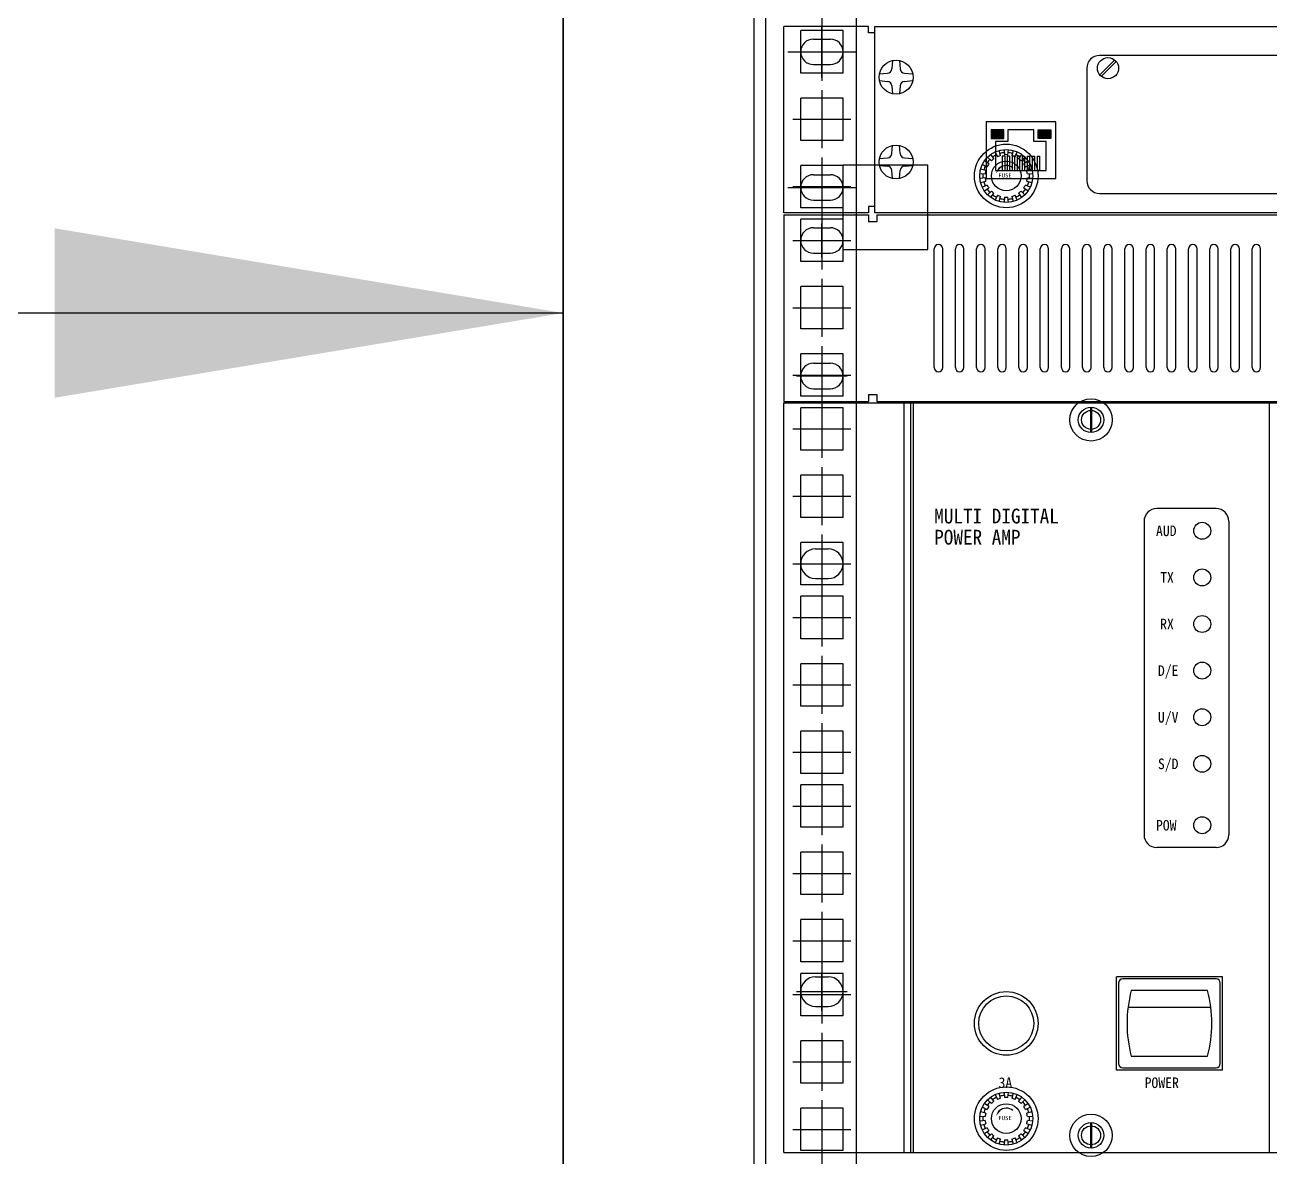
# Model space of a CAD drawing. Header units: millimetres. Extents: x 0 to 841, y 0 to 594.
# Drawn here: x 177.46 to 192.15, y 163.58 to 176.94 of the extents above; entities that cross this region are included whole.
import ezdxf
from ezdxf.enums import TextEntityAlignment as Align

# ---------------------------------------------------------------- set-up
doc = ezdxf.new("R2010")
doc.units = ezdxf.units.MM
doc.header["$LTSCALE"] = 10
for name, color, linetype in [('DIM01', 1, 'Continuous'), ('LINE01', 4, 'Continuous'), ('LINE05', 2, 'Continuous'), ('LINE06', 9, 'Continuous')]:
    doc.layers.add(name, color=color, linetype=linetype)
doc.styles.add('F1', font='GulimChe.ttf', dxfattribs={"height": 2})
doc.styles.get("Standard").update_dxf_attribs({"font": 'GulimChe.ttf'})

# ---------------------------------------------------------------- blocks, each defined once
blk = doc.blocks.new('FUSE')
for p, q in [((-197.43, 1363.48), (-196.55, 1362.59)), ((-195.94, 1363.11), (-196.66, 1364.13)), ((-195.64, 1364.72), (-195.12, 1363.58)), ((-194.37, 1363.85), (-194.7, 1365.06)), ((-193.54, 1365.26), (-193.44, 1364.02)), ((-192.64, 1364.02), (-192.54, 1365.26)), ((-191.38, 1365.06), (-191.71, 1363.85)), ((-190.96, 1363.58), (-190.44, 1364.72)), ((-189.42, 1364.13), (-190.14, 1363.11)), ((-189.53, 1362.59), (-188.65, 1363.48)), ((-197.88, 1360.29), (-199.09, 1360.61)), ((-198.68, 1361.72), (-197.55, 1361.18)), ((-197.15, 1361.87), (-198.18, 1362.58)), ((-187.89, 1362.58), (-188.92, 1361.87)), ((-188.52, 1361.18), (-187.39, 1361.72)), ((-186.99, 1360.61), (-188.2, 1360.29)), ((-199.26, 1359.62), (-198.02, 1359.51)), ((-198.02, 1358.56), (-199.26, 1358.44)), ((-199.09, 1357.46), (-197.88, 1357.77)), ((-188.2, 1357.77), (-186.99, 1357.46)), ((-188.06, 1359.51), (-186.82, 1359.62)), ((-186.82, 1358.44), (-188.06, 1358.56)), ((-197.55, 1356.89), (-198.68, 1356.35)), ((-198.18, 1355.49), (-197.15, 1356.2)), ((-196.55, 1355.47), (-197.43, 1354.58)), ((-196.66, 1353.94), (-195.94, 1354.96)), ((-195.12, 1354.49), (-195.64, 1353.35)), ((-190.44, 1353.35), (-190.96, 1354.49)), ((-190.14, 1354.96), (-189.42, 1353.94)), ((-188.65, 1354.58), (-189.53, 1355.47)), ((-188.92, 1356.2), (-187.89, 1355.49)), ((-187.39, 1356.35), (-188.52, 1356.89)), ((-194.7, 1353.01), (-194.37, 1354.21)), ((-193.44, 1354.05), (-193.54, 1352.8)), ((-192.54, 1352.8), (-192.64, 1354.05)), ((-191.71, 1354.21), (-191.38, 1353.01))]:
    blk.add_line(p, q)
for radius in [7.5, 6.25, 3.5]:
    blk.add_circle((-193.04, 1359.03), radius)
for radius, start, end in [(5, 125.4114, 134.5886), (5.5, 114.5886, 125.4114), (5, 105.4114, 114.5886), (5.5, 94.5886, 105.4114), (5, 85.4114, 94.5886), (5.5, 74.5886, 85.4114), (5, 65.4114, 74.5886), (5.5, 54.5886, 65.4114), (5, 45.4114, 54.5886), (5.5, 154.5886, 165.4114), (5, 165.4114, 174.5886), (5.5, 134.5886, 145.4114), (5, 145.4114, 154.5886), (2.46, 49.7515, 132.9205), (5.5, 34.5886, 45.4114), (5, 25.4114, 34.5886), (5, 5.4114, 14.5886), (5.5, 14.5886, 25.4114), (5.5, 174.5886, 185.4114), (5.5, 194.5886, 205.4114), (5, 185.4114, 194.5886), (5, 345.4114, 354.5886), (5.5, 334.5886, 345.4114), (5.5, 354.5886, 5.4114), (5.5, 214.5886, 225.4114), (5, 205.4114, 214.5886), (5, 225.4114, 234.5886), (5.5, 234.5886, 245.4114), (5, 245.4114, 254.5886), (5, 285.4114, 294.5886), (5.5, 294.5886, 305.4114), (5, 305.4114, 314.5886), (5.5, 314.5886, 325.4114), (5, 325.4114, 334.5886), (5.5, 254.5886, 265.4114), (5, 265.4114, 274.5886), (5.5, 274.5886, 285.4114)]:
    blk.add_arc((-193.04, 1359.03), radius, start, end)
blk.add_solid([(-194.43, 1360.77), (-194.84, 1361.05), (-195.49, 1359.67)])
at = {"style": 'F1'}
blk.add_text('FUSE', height=1, dxfattribs=at).set_placement((-194.89, 1358.67))
blk = doc.blocks.new('sw-05')
at = {"color": 7}
for p, q in [((-12, 9.5), (-12, -9.5)), ((11, 10.5), (-11, 10.5)), ((12, -9.5), (12, 9.5)), ((9, 7.75), (-9, 7.75)), ((9.77, 3.75), (-9.77, 3.75)), ((-9, -7.75), (9, -7.75)), ((-11, -10.5), (11, -10.5))]:
    blk.add_line(p, q, dxfattribs=at)
for centre, radius, start, end in [((-11, 9.5), 1, 90, 180), ((11, 9.5), 1, 0, 90), ((20.53, 0), 30.53, 165.2952, 194.7048), ((-20.53, 0), 30.53, 345.2952, 14.7048), ((-11, -9.5), 1, 180, 270), ((11, -9.5), 1, 270, 0)]:
    blk.add_arc(centre, radius, start, end, dxfattribs=at)

msp = doc.modelspace()

# ---------------------------------------------------------------- hatches: boundary and pattern name
at = {"layer": 'LINE06'}
for points in [[(188.866, 175.692), (188.866, 175.602), (189.006, 175.602), (189.006, 175.692)], [(189.421, 175.692), (189.421, 175.602), (189.561, 175.602), (189.561, 175.692)]]:
    msp.add_hatch(color=256, dxfattribs=at).paths.add_polyline_path(points)

# ---------------------------------------------------------------- linework, layer by layer
at = {"color": 7, "lineweight": 30}
for p, q in [((191.516, 171.228), (190.816, 171.228)), ((191.666, 171.078), (191.666, 167.378)), ((191.516, 167.228), (190.816, 167.228))]:
    msp.add_line(p, q, dxfattribs=at)
at = {"color": 7}
msp.add_line((190.666, 171.078), (190.666, 167.378), dxfattribs=at)
for centre, start, end in [((190.816, 171.078), 90, 180), ((190.816, 167.378), 180, 270)]:
    msp.add_arc(centre, 0.15, start, end, dxfattribs=at)
at = {"color": 7, "lineweight": 30}
for centre, start, end in [((191.516, 171.078), 0, 90), ((191.516, 167.378), 270, 0)]:
    msp.add_arc(centre, 0.15, start, end, dxfattribs=at)
at = {"layer": 'DIM01'}
msp.add_solid([(183.816, 173.536), (177.816, 174.536), (177.816, 172.536)], dxfattribs=at)
at = {"layer": 'LINE01'}
msp.add_line((183.816, 173.536), (153.816, 173.536), dxfattribs=at)
at = {"layer": 'LINE05'}
for p, q in [((183.816, 227.286), (183.816, 119.786)), ((183.816, 119.786), (183.816, 227.286)), ((186.066, 123.536), (186.066, 223.661))]:
    msp.add_line(p, q, dxfattribs=at)
at = {"layer": 'LINE06'}
for p, q in [((186.203, 130.211), (186.203, 223.661)), ((187.273, 130.211), (187.273, 223.661)), ((186.866, 177.596), (186.866, 176.911)), ((187.416, 176.918), (186.416, 176.918)), ((186.416, 174.718), (186.416, 176.918)), ((186.616, 176.368), (186.616, 176.868)), ((187.116, 176.868), (186.616, 176.868)), ((186.866, 176.961), (186.866, 176.276)), ((186.866, 176.318), (186.866, 176.918)), ((187.116, 176.368), (187.116, 176.868)), ((187.416, 176.843), (187.416, 176.918)), ((186.766, 176.768), (186.966, 176.768)), ((187.491, 176.843), (187.416, 176.843)), ((186.466, 176.618), (187.266, 176.618)), ((186.524, 176.618), (187.208, 176.618)), ((186.766, 176.468), (186.966, 176.468)), ((187.701, 176.512), (187.691, 176.418)), ((187.781, 176.512), (187.791, 176.418)), ((190.145, 176.346), (190.321, 176.522)), ((190.162, 176.328), (190.338, 176.504)), ((187.116, 176.368), (186.616, 176.368)), ((187.547, 176.358), (187.641, 176.368)), ((187.547, 176.278), (187.641, 176.268)), ((187.841, 176.368), (187.934, 176.358)), ((187.841, 176.268), (187.934, 176.278)), ((186.866, 176.166), (186.866, 175.481)), ((187.691, 176.218), (187.701, 176.125)), ((187.791, 176.218), (187.781, 176.125)), ((186.616, 175.573), (186.616, 176.073)), ((187.116, 176.073), (186.616, 176.073)), ((187.116, 175.573), (187.116, 176.073)), ((186.524, 175.823), (187.208, 175.823)), ((189.625, 175.793), (188.802, 175.793)), ((188.802, 175.793), (188.802, 175.123)), ((188.861, 175.697), (188.861, 175.597)), ((189.011, 175.697), (188.861, 175.697)), ((188.866, 175.692), (188.866, 175.602)), ((189.006, 175.692), (188.866, 175.692)), ((189.006, 175.602), (189.006, 175.692)), ((189.011, 175.597), (189.011, 175.697)), ((189.366, 175.697), (189.061, 175.697)), ((189.061, 175.697), (189.061, 175.559)), ((189.366, 175.559), (189.366, 175.697)), ((189.416, 175.697), (189.566, 175.697)), ((189.416, 175.597), (189.416, 175.697)), ((189.421, 175.692), (189.561, 175.692)), ((189.421, 175.602), (189.421, 175.692)), ((189.561, 175.692), (189.561, 175.602)), ((189.566, 175.697), (189.566, 175.597)), ((189.625, 175.123), (189.625, 175.793)), ((187.116, 175.573), (186.616, 175.573)), ((188.861, 175.597), (189.011, 175.597)), ((188.866, 175.602), (189.006, 175.602)), ((188.915, 175.559), (188.915, 175.218)), ((189.061, 175.559), (188.915, 175.559)), ((189.511, 175.559), (189.366, 175.559)), ((189.566, 175.597), (189.416, 175.597)), ((189.561, 175.602), (189.421, 175.602)), ((189.511, 175.218), (189.511, 175.559)), ((187.691, 175.418), (187.701, 175.512)), ((187.791, 175.418), (187.781, 175.512)), ((189.023, 175.388), (188.993, 175.388)), ((188.993, 175.388), (188.993, 175.218)), ((189.023, 175.388), (189.023, 175.218)), ((189.051, 175.388), (189.051, 175.218)), ((189.081, 175.388), (189.051, 175.388)), ((189.081, 175.388), (189.081, 175.218)), ((189.11, 175.388), (189.11, 175.218)), ((189.14, 175.388), (189.11, 175.388)), ((189.14, 175.388), (189.14, 175.218)), ((189.168, 175.388), (189.168, 175.218)), ((189.198, 175.388), (189.168, 175.388)), ((189.198, 175.388), (189.198, 175.218)), ((189.228, 175.388), (189.258, 175.388)), ((189.228, 175.388), (189.228, 175.218)), ((189.258, 175.388), (189.258, 175.218)), ((189.287, 175.388), (189.287, 175.218)), ((189.287, 175.388), (189.317, 175.388)), ((189.317, 175.388), (189.317, 175.218)), ((189.345, 175.388), (189.345, 175.218)), ((189.345, 175.388), (189.375, 175.388)), ((189.375, 175.388), (189.375, 175.218)), ((189.404, 175.388), (189.434, 175.388)), ((189.404, 175.388), (189.404, 175.218)), ((189.434, 175.388), (189.434, 175.218)), ((186.616, 174.778), (186.616, 175.278)), ((187.116, 175.278), (186.616, 175.278)), ((186.866, 175.371), (186.866, 174.686)), ((186.866, 175.318), (186.866, 174.718)), ((187.116, 175.286), (188.116, 175.286)), ((187.116, 174.286), (187.116, 175.286)), ((187.116, 174.778), (187.116, 175.278)), ((187.547, 175.358), (187.641, 175.368)), ((187.547, 175.278), (187.641, 175.268)), ((187.841, 175.368), (187.934, 175.358)), ((187.841, 175.268), (187.934, 175.278)), ((188.116, 174.286), (188.116, 175.286)), ((186.766, 175.168), (186.966, 175.168)), ((187.701, 175.125), (187.691, 175.218)), ((187.781, 175.125), (187.791, 175.218)), ((188.802, 175.123), (189.625, 175.123)), ((188.915, 175.218), (189.511, 175.218)), ((186.466, 175.018), (187.266, 175.018)), ((186.524, 175.028), (187.208, 175.028)), ((186.766, 174.868), (186.966, 174.868)), ((187.416, 174.718), (186.416, 174.718)), ((186.416, 174.693), (187.416, 174.693)), ((186.416, 174.693), (186.416, 172.493)), ((187.116, 174.778), (186.616, 174.778)), ((186.866, 174.736), (186.866, 174.051)), ((187.416, 174.793), (187.416, 174.718)), ((187.491, 174.793), (187.416, 174.793)), ((187.416, 174.693), (187.416, 174.613)), ((187.516, 174.693), (187.516, 174.613)), ((187.516, 174.693), (209.466, 174.693)), ((186.616, 174.143), (186.616, 174.643)), ((187.116, 174.643), (186.616, 174.643)), ((186.766, 174.543), (186.966, 174.543)), ((186.866, 174.193), (186.866, 174.593)), ((187.116, 174.143), (187.116, 174.643)), ((187.516, 174.613), (187.416, 174.613)), ((186.524, 174.393), (187.208, 174.393)), ((186.566, 174.393), (187.166, 174.393)), ((186.766, 174.243), (186.966, 174.243)), ((187.116, 174.286), (188.116, 174.286)), ((188.191, 172.893), (188.191, 174.293)), ((188.291, 172.893), (188.291, 174.293)), ((188.441, 172.893), (188.441, 174.293)), ((188.541, 172.893), (188.541, 174.293)), ((188.691, 172.893), (188.691, 174.293)), ((188.791, 172.893), (188.791, 174.293)), ((188.941, 172.893), (188.941, 174.293)), ((189.041, 172.893), (189.041, 174.293)), ((189.191, 172.893), (189.191, 174.293)), ((189.291, 172.893), (189.291, 174.293)), ((189.441, 172.893), (189.441, 174.293)), ((189.541, 172.893), (189.541, 174.293)), ((189.691, 172.893), (189.691, 174.293)), ((189.791, 172.893), (189.791, 174.293)), ((189.941, 172.893), (189.941, 174.293)), ((190.041, 172.893), (190.041, 174.293)), ((190.191, 172.893), (190.191, 174.293)), ((190.291, 172.893), (190.291, 174.293)), ((190.441, 172.893), (190.441, 174.293)), ((190.541, 172.893), (190.541, 174.293)), ((190.691, 172.893), (190.691, 174.293)), ((190.791, 172.893), (190.791, 174.293)), ((190.941, 172.893), (190.941, 174.293)), ((191.041, 172.893), (191.041, 174.293)), ((191.191, 172.893), (191.191, 174.293)), ((191.291, 172.893), (191.291, 174.293)), ((191.441, 172.893), (191.441, 174.293)), ((191.541, 172.893), (191.541, 174.293)), ((191.691, 172.893), (191.691, 174.293)), ((191.791, 172.893), (191.791, 174.293)), ((191.941, 172.893), (191.941, 174.293)), ((192.041, 172.893), (192.041, 174.293)), ((187.116, 174.143), (186.616, 174.143)), ((186.866, 173.941), (186.866, 173.256)), ((186.616, 173.348), (186.616, 173.848)), ((187.116, 173.848), (186.616, 173.848)), ((187.116, 173.348), (187.116, 173.848)), ((186.524, 173.598), (187.208, 173.598)), ((187.116, 173.348), (186.616, 173.348)), ((186.616, 172.553), (186.616, 173.053)), ((187.116, 173.053), (186.616, 173.053)), ((186.866, 173.146), (186.866, 172.461)), ((187.116, 172.553), (187.116, 173.053)), ((186.766, 172.943), (186.966, 172.943)), ((186.866, 172.993), (186.866, 172.593)), ((186.524, 172.803), (187.208, 172.803)), ((186.566, 172.793), (187.166, 172.793)), ((186.766, 172.643), (186.966, 172.643)), ((186.416, 172.493), (187.416, 172.493)), ((186.416, 163.628), (186.416, 172.478)), ((186.416, 172.478), (187.916, 172.478)), ((186.416, 172.478), (210.566, 172.478)), ((187.116, 172.553), (186.616, 172.553)), ((186.866, 172.511), (186.866, 171.826)), ((187.416, 172.573), (187.416, 172.493)), ((187.416, 172.573), (187.516, 172.573)), ((187.516, 172.573), (187.516, 172.493)), ((187.516, 172.493), (209.466, 172.493)), ((187.836, 163.628), (187.836, 172.478)), ((187.916, 163.628), (187.916, 172.478)), ((187.941, 172.478), (192.141, 172.478)), ((187.941, 172.478), (187.941, 163.628)), ((187.941, 172.478), (192.141, 172.478)), ((187.941, 172.478), (187.941, 163.628)), ((190.041, 172.478), (192.141, 172.478)), ((190.041, 172.478), (192.141, 172.478)), ((192.141, 172.478), (192.141, 163.628)), ((192.141, 172.478), (192.141, 163.628)), ((186.616, 171.918), (186.616, 172.418)), ((187.116, 172.418), (186.616, 172.418)), ((187.116, 171.918), (187.116, 172.418)), ((190.036, 172.425), (190.036, 172.125)), ((190.046, 172.425), (190.046, 172.125)), ((186.524, 172.168), (187.208, 172.168)), ((187.116, 171.918), (186.616, 171.918)), ((186.866, 171.716), (186.866, 171.031)), ((186.616, 171.123), (186.616, 171.623)), ((187.116, 171.623), (186.616, 171.623)), ((187.116, 171.123), (187.116, 171.623)), ((186.524, 171.373), (187.208, 171.373)), ((187.116, 171.123), (186.616, 171.123)), ((186.616, 170.328), (186.616, 170.828)), ((187.116, 170.828), (186.616, 170.828)), ((186.866, 170.921), (186.866, 170.236)), ((187.116, 170.328), (187.116, 170.828)), ((186.791, 170.753), (186.941, 170.753)), ((186.866, 170.803), (186.866, 170.353)), ((186.524, 170.578), (187.208, 170.578)), ((186.566, 170.578), (187.166, 170.578)), ((186.791, 170.403), (186.941, 170.403)), ((187.116, 170.328), (186.616, 170.328)), ((186.866, 170.286), (186.866, 169.601)), ((186.616, 169.693), (186.616, 170.193)), ((187.116, 170.193), (186.616, 170.193)), ((187.116, 169.693), (187.116, 170.193)), ((186.524, 169.943), (187.208, 169.943)), ((187.116, 169.693), (186.616, 169.693)), ((186.616, 168.898), (186.616, 169.398)), ((187.116, 169.398), (186.616, 169.398)), ((186.866, 169.491), (186.866, 168.806)), ((187.116, 168.898), (187.116, 169.398)), ((186.524, 169.148), (187.208, 169.148)), ((187.116, 168.898), (186.616, 168.898)), ((186.866, 168.696), (186.866, 168.011)), ((186.616, 168.103), (186.616, 168.603)), ((187.116, 168.603), (186.616, 168.603)), ((187.116, 168.103), (187.116, 168.603)), ((186.524, 168.353), (187.208, 168.353)), ((187.116, 168.103), (186.616, 168.103)), ((186.866, 168.061), (186.866, 167.376)), ((186.616, 167.468), (186.616, 167.968)), ((187.116, 167.968), (186.616, 167.968)), ((187.116, 167.468), (187.116, 167.968)), ((186.524, 167.718), (187.208, 167.718)), ((187.116, 167.468), (186.616, 167.468)), ((186.616, 166.673), (186.616, 167.173)), ((187.116, 167.173), (186.616, 167.173)), ((186.866, 167.266), (186.866, 166.581)), ((187.116, 166.673), (187.116, 167.173)), ((186.524, 166.923), (187.208, 166.923)), ((187.116, 166.673), (186.616, 166.673)), ((186.866, 166.471), (186.866, 165.786)), ((186.616, 165.878), (186.616, 166.378)), ((187.116, 166.378), (186.616, 166.378)), ((187.116, 165.878), (187.116, 166.378)), ((186.524, 166.128), (187.208, 166.128)), ((187.116, 165.878), (186.616, 165.878)), ((186.866, 165.836), (186.866, 165.151)), ((186.616, 165.243), (186.616, 165.743)), ((187.116, 165.743), (186.616, 165.743)), ((186.791, 165.703), (186.941, 165.703)), ((186.866, 165.303), (186.866, 165.753)), ((187.116, 165.243), (187.116, 165.743)), ((191.591, 165.703), (190.341, 165.703)), ((190.341, 164.603), (190.341, 165.703)), ((191.591, 165.703), (190.341, 165.703)), ((190.341, 164.603), (190.341, 165.703)), ((191.591, 165.703), (190.341, 165.703)), ((190.341, 164.603), (190.341, 165.703)), ((191.591, 165.703), (190.341, 165.703)), ((190.341, 164.603), (190.341, 165.703)), ((191.591, 164.603), (191.591, 165.703)), ((191.591, 164.603), (191.591, 165.703)), ((191.591, 164.603), (191.591, 165.703)), ((191.591, 164.603), (191.591, 165.703)), ((186.524, 165.493), (187.208, 165.493)), ((186.566, 165.528), (187.166, 165.528)), ((186.791, 165.353), (186.941, 165.353)), ((187.116, 165.243), (186.616, 165.243)), ((186.866, 165.041), (186.866, 164.356)), ((186.616, 164.448), (186.616, 164.948)), ((187.116, 164.948), (186.616, 164.948)), ((187.116, 164.448), (187.116, 164.948)), ((186.524, 164.698), (187.208, 164.698)), ((191.591, 164.603), (190.341, 164.603)), ((191.591, 164.603), (190.341, 164.603)), ((191.591, 164.603), (190.341, 164.603)), ((191.591, 164.603), (190.341, 164.603)), ((187.116, 164.448), (186.616, 164.448)), ((186.866, 164.246), (186.866, 163.561)), ((186.616, 163.653), (186.616, 164.153)), ((187.116, 164.153), (186.616, 164.153)), ((187.116, 163.653), (187.116, 164.153)), ((190.036, 163.982), (190.036, 163.682)), ((190.046, 163.982), (190.046, 163.682)), ((186.524, 163.903), (187.208, 163.903)), ((187.116, 163.653), (186.616, 163.653)), ((186.416, 163.628), (210.566, 163.628)), ((186.416, 163.628), (187.916, 163.628)), ((186.866, 163.611), (186.866, 162.926)), ((187.941, 163.628), (192.141, 163.628)), ((187.941, 163.628), (192.141, 163.628))]:
    msp.add_line(p, q, dxfattribs=at)
msp.add_lwpolyline([(187.491, 176.918), (209.491, 176.918), (209.491, 174.718), (187.491, 174.718)], close=True, dxfattribs=at)
msp.add_lwpolyline([(192.537, 176.575), (190.141, 176.575, 0.414214), (189.991, 176.425), (189.991, 175.098, 0.414214), (190.141, 174.948), (192.537, 174.948, 0.414214), (192.687, 175.098), (192.687, 176.425, 0.414214)], format="xyb", close=True, dxfattribs=at)
for centre, radius in [((187.741, 176.318), 0.2), ((190.241, 176.425), 0.125), ((187.741, 175.318), 0.2), ((190.041, 172.275), 0.25), ((190.041, 172.275), 0.15), ((190.041, 172.275), 0.112), ((190.041, 172.275), 0.112), ((191.353, 170.966), 0.1), ((191.353, 170.966), 0.1), ((191.353, 170.416), 0.1), ((191.353, 170.416), 0.1), ((191.353, 170.416), 0.1), ((191.353, 170.416), 0.1), ((191.353, 169.866), 0.1), ((191.353, 169.866), 0.1), ((191.353, 169.866), 0.1), ((191.353, 169.866), 0.1), ((191.353, 169.316), 0.1), ((191.353, 169.316), 0.1), ((191.353, 169.316), 0.1), ((191.353, 169.316), 0.1), ((191.353, 168.766), 0.1), ((191.353, 168.766), 0.1), ((191.353, 168.766), 0.1), ((191.353, 168.766), 0.1), ((191.353, 168.216), 0.1), ((191.353, 168.216), 0.1), ((191.353, 168.216), 0.1), ((191.353, 168.216), 0.1), ((191.353, 167.491), 0.1), ((191.353, 167.491), 0.1), ((191.353, 167.491), 0.1), ((191.353, 167.491), 0.1), ((189.041, 165.153), 0.375), ((189.041, 165.153, -0.1), 0.325), ((190.041, 163.832), 0.25), ((190.041, 163.832), 0.15), ((190.041, 163.832), 0.112), ((190.041, 163.832), 0.112)]:
    msp.add_circle(centre, radius, dxfattribs=at)
for centre, radius, start, end in [((186.766, 176.618), 0.15, 90, 270), ((186.966, 176.618), 0.15, 270, 90), ((187.641, 176.418), 0.05, 270, 0), ((187.841, 176.418), 0.05, 180, 270), ((187.641, 176.218), 0.05, 0, 90), ((187.841, 176.218), 0.05, 90, 180), ((187.641, 175.418), 0.05, 270, 0), ((187.841, 175.418), 0.05, 180, 270), ((187.641, 175.218), 0.05, 0, 90), ((187.841, 175.218), 0.05, 90, 180), ((186.766, 175.018), 0.15, 90, 270), ((186.966, 175.018), 0.15, 270, 90), ((186.766, 174.393), 0.15, 90, 270), ((186.966, 174.393), 0.15, 270, 90), ((188.241, 174.293), 0.05, 0, 180), ((188.491, 174.293), 0.05, 0, 180), ((188.741, 174.293), 0.05, 0, 180), ((188.991, 174.293), 0.05, 0, 180), ((189.241, 174.293), 0.05, 0, 180), ((189.491, 174.293), 0.05, 0, 180), ((189.741, 174.293), 0.05, 0, 180), ((189.991, 174.293), 0.05, 0, 180), ((190.241, 174.293), 0.05, 0, 180), ((190.491, 174.293), 0.05, 0, 180), ((190.741, 174.293), 0.05, 0, 180), ((190.991, 174.293), 0.05, 0, 180), ((191.241, 174.293), 0.05, 0, 180), ((191.491, 174.293), 0.05, 0, 180), ((191.741, 174.293), 0.05, 0, 180), ((191.991, 174.293), 0.05, 0, 180), ((186.766, 172.793), 0.15, 90, 270), ((186.966, 172.793), 0.15, 270, 90), ((188.241, 172.893), 0.05, 180, 0), ((188.491, 172.893), 0.05, 180, 0), ((188.741, 172.893), 0.05, 180, 0), ((188.991, 172.893), 0.05, 180, 0), ((189.241, 172.893), 0.05, 180, 0), ((189.491, 172.893), 0.05, 180, 0), ((189.741, 172.893), 0.05, 180, 0), ((189.991, 172.893), 0.05, 180, 0), ((190.241, 172.893), 0.05, 180, 0), ((190.491, 172.893), 0.05, 180, 0), ((190.741, 172.893), 0.05, 180, 0), ((190.991, 172.893), 0.05, 180, 0), ((191.241, 172.893), 0.05, 180, 0), ((191.491, 172.893), 0.05, 180, 0), ((191.741, 172.893), 0.05, 180, 0), ((191.991, 172.893), 0.05, 180, 0), ((186.791, 170.578), 0.175, 90, 270), ((186.941, 170.578), 0.175, 270, 90), ((186.791, 165.528), 0.175, 90, 270), ((186.941, 165.528), 0.175, 270, 90)]:
    msp.add_arc(centre, radius, start, end, dxfattribs=at)

# ---------------------------------------------------------------- block references
at = {"layer": 'LINE06', "xscale": 0.04999999999995453, "yscale": 0.04999999999995453, "zscale": 0.04999999999995453}
for name, p in [('FUSE', (198.693, 107.202)), ('sw-05', (190.966, 165.153)), ('FUSE', (198.693, 96.078))]:
    msp.add_blockref(name, p, dxfattribs=at)

# ---------------------------------------------------------------- texts
at = {"color": 7}
for s, p in [('AUD', (190.807, 170.966, 0.05)), ('TX', (190.856, 170.416, 0.05)), ('RX', (190.856, 169.866, 0.05)), ('D/E', (190.83, 169.316, 0.05)), ('U/V', (190.83, 168.766, 0.05)), ('S/D', (190.83, 168.216, 0.05)), ('POW', (190.807, 167.491, 0.05)), ('3A', (188.95, 164.454, 0.05)), ('POWER', (190.673, 164.453, 0.05))]:
    msp.add_text(s, height=0.125, dxfattribs=at).set_placement(p, align=Align.MIDDLE_LEFT)
at = {"layer": 'LINE06'}
for s, p in [('MULTI DIGITAL', (188.191, 171.053)), ('POWER AMP', (188.191, 170.803))]:
    msp.add_text(s, height=0.175, dxfattribs=at).set_placement(p)
for s, p in [('3A', (188.95, 164.454, 0.05)), ('POWER', (190.673, 164.453, 0.05))]:
    msp.add_text(s, height=0.125, dxfattribs=at).set_placement(p, align=Align.MIDDLE_LEFT)

doc.saveas('drawing.dxf')
